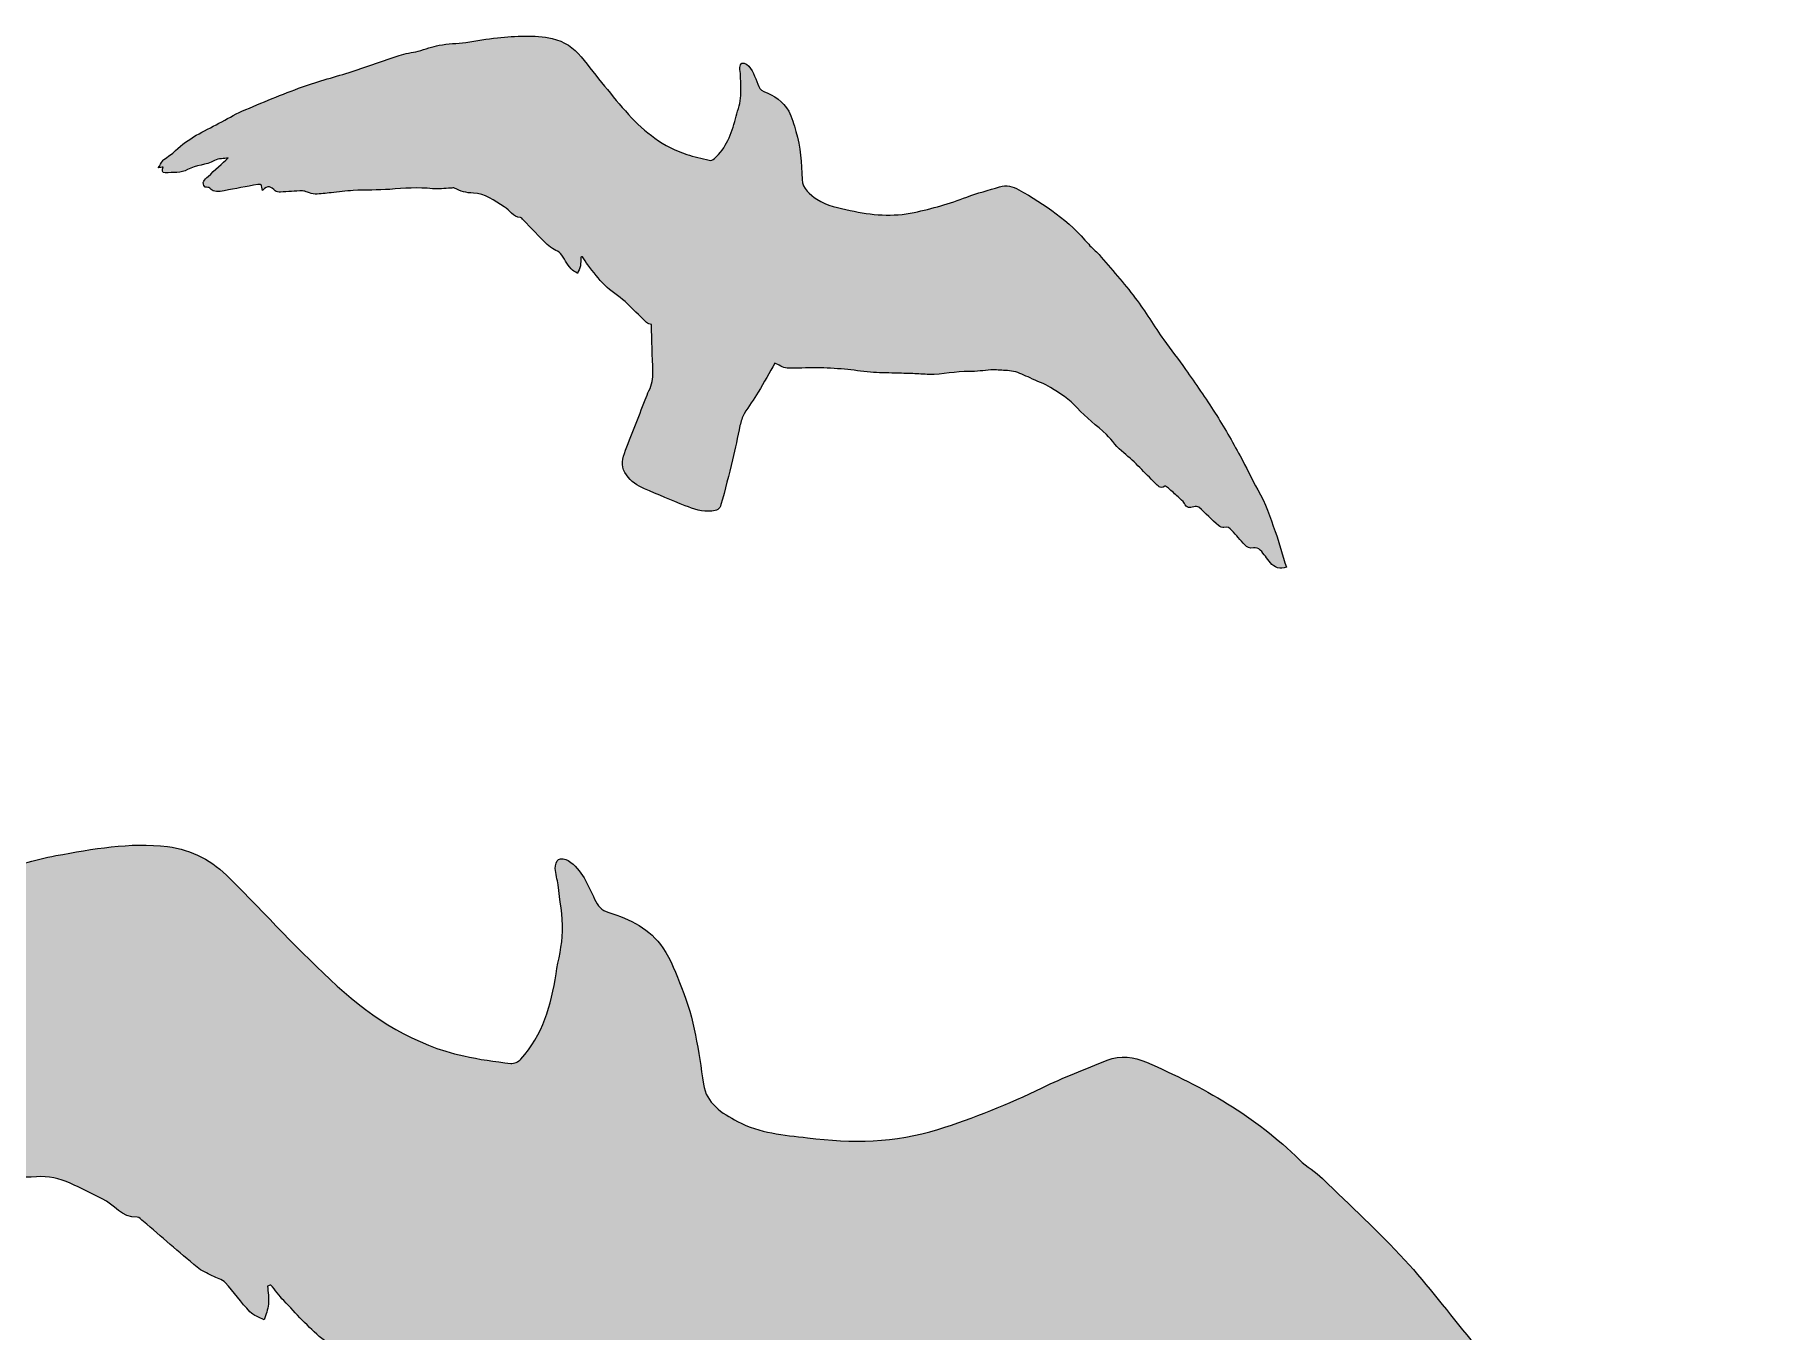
# Model space of a CAD drawing. Header units: inches. Extents: x 1281 to 1465, y 44 to 214.
# Drawn here: x 1386.57 to 1413.17, y 194.32 to 214.26 of the extents above; entities that cross this region are included whole.
import ezdxf

# ---------------------------------------------------------------- set-up
doc = ezdxf.new("R2010")
doc.units = ezdxf.units.IN
doc.header["$MEASUREMENT"] = 0
doc.layers.add('Layer 1', color=7, linetype='Continuous')

# ---------------------------------------------------------------- blocks, each defined once
blk = doc.blocks.new('block 4')
at = {"layer": 'Layer 1', "true_color": 0xfddb47}
h = blk.add_hatch(color=41, dxfattribs=at)
h.dxf.hatch_style = 2
edge = h.paths.add_edge_path()
edge.add_spline(control_points=[(1388.582, 212.136), (1388.699, 212.143), (1388.83, 212.134), (1388.925, 212.186), (1389.058, 212.259), (1389.209, 212.251), (1389.339, 212.325), (1389.403, 212.36), (1389.489, 212.355), (1389.551, 212.365), (1389.457, 212.279), (1389.35, 212.179), (1389.24, 212.082), (1389.184, 212.032), (1389.134, 211.985), (1389.196, 211.917), (1389.224, 211.911), (1389.254, 211.915), (1389.266, 211.901), (1389.331, 211.829), (1389.408, 211.844), (1389.488, 211.86), (1389.66, 211.894), (1389.832, 211.925), (1390.004, 211.956), (1390.022, 211.96), (1390.041, 211.955), (1390.058, 211.954), (1390.065, 211.928), (1390.07, 211.905), (1390.08, 211.866), (1390.157, 211.955), (1390.214, 211.922), (1390.272, 211.859), (1390.288, 211.842), (1390.326, 211.84), (1390.354, 211.841), (1390.467, 211.845), (1390.579, 211.855), (1390.692, 211.859), (1390.717, 211.859), (1390.743, 211.847), (1390.769, 211.84), (1390.808, 211.829), (1390.847, 211.809), (1390.885, 211.809), (1390.967, 211.811), (1391.049, 211.823), (1391.131, 211.831), (1391.245, 211.842), (1391.359, 211.859), (1391.474, 211.865), (1391.662, 211.874), (1391.851, 211.869), (1392.038, 211.882), (1392.256, 211.898), (1392.472, 211.915), (1392.69, 211.893), (1392.784, 211.883), (1392.88, 211.898), (1392.975, 211.902), (1392.993, 211.902), (1393.015, 211.91), (1393.029, 211.903), (1393.12, 211.853), (1393.208, 211.827), (1393.32, 211.826), (1393.498, 211.825), (1393.644, 211.702), (1393.795, 211.613), (1393.88, 211.562), (1393.928, 211.455), (1394.043, 211.45), (1394.059, 211.449), (1394.074, 211.428), (1394.088, 211.414), (1394.211, 211.287), (1394.332, 211.158), (1394.457, 211.033), (1394.487, 211.002), (1394.527, 210.981), (1394.564, 210.957), (1394.595, 210.937), (1394.636, 210.925), (1394.657, 210.897), (1394.715, 210.821), (1394.762, 210.736), (1394.821, 210.66), (1394.844, 210.629), (1394.887, 210.613), (1394.921, 210.59), (1394.936, 210.628), (1394.957, 210.665), (1394.965, 210.704), (1394.973, 210.748), (1394.969, 210.794), (1394.97, 210.839), (1394.979, 210.842), (1394.987, 210.844), (1394.996, 210.846), (1395.024, 210.803), (1395.05, 210.759), (1395.081, 210.719), (1395.165, 210.614), (1395.244, 210.502), (1395.34, 210.408), (1395.435, 210.315), (1395.552, 210.244), (1395.652, 210.155), (1395.766, 210.053), (1395.871, 209.94), (1395.982, 209.834), (1396, 209.817), (1396.032, 209.814), (1396.057, 209.805), (1396.064, 209.562), (1396.069, 209.318), (1396.081, 209.074), (1396.085, 208.97), (1396.065, 208.876), (1396.02, 208.784), (1395.998, 208.74), (1395.981, 208.693), (1395.962, 208.647), (1395.855, 208.371), (1395.749, 208.096), (1395.641, 207.821), (1395.596, 207.704), (1395.598, 207.595), (1395.674, 207.489), (1395.745, 207.389), (1395.837, 207.322), (1395.949, 207.276), (1396.159, 207.191), (1396.366, 207.099), (1396.576, 207.016), (1396.707, 206.965), (1396.839, 206.92), (1396.985, 206.933), (1397.058, 206.939), (1397.108, 206.964), (1397.127, 207.033), (1397.189, 207.262), (1397.25, 207.492), (1397.306, 207.723), (1397.348, 207.897), (1397.379, 208.074), (1397.419, 208.249), (1397.434, 208.312), (1397.453, 208.376), (1397.485, 208.431), (1397.552, 208.545), (1397.631, 208.652), (1397.699, 208.765), (1397.788, 208.913), (1397.872, 209.064), (1397.955, 209.209), (1398.012, 209.185), (1398.076, 209.138), (1398.142, 209.134), (1398.294, 209.124), (1398.448, 209.14), (1398.6, 209.138), (1398.742, 209.137), (1398.884, 209.128), (1399.025, 209.116), (1399.158, 209.105), (1399.291, 209.08), (1399.424, 209.069), (1399.548, 209.059), (1399.674, 209.06), (1399.799, 209.056), (1399.891, 209.053), (1399.984, 209.052), (1400.077, 209.049), (1400.16, 209.045), (1400.244, 209.039), (1400.327, 209.036), (1400.534, 209.028), (1400.735, 209.089), (1400.943, 209.08), (1401.054, 209.075), (1401.166, 209.1), (1401.277, 209.105), (1401.351, 209.108), (1401.425, 209.101), (1401.499, 209.096), (1401.541, 209.094), (1401.584, 209.087), (1401.626, 209.083), (1401.712, 209.061), (1401.796, 209.022), (1401.878, 208.982), (1401.983, 208.931), (1402.104, 208.897), (1402.194, 208.836), (1402.334, 208.742), (1402.484, 208.655), (1402.603, 208.523), (1402.738, 208.372), (1402.905, 208.25), (1403.052, 208.11), (1403.145, 208.021), (1403.218, 207.906), (1403.319, 207.828), (1403.497, 207.69), (1403.641, 207.519), (1403.802, 207.365), (1403.842, 207.327), (1403.877, 207.268), (1403.949, 207.317), (1403.957, 207.322), (1403.99, 207.299), (1404.008, 207.284), (1404.058, 207.241), (1404.106, 207.196), (1404.154, 207.151), (1404.189, 207.119), (1404.232, 207.091), (1404.252, 207.051), (1404.287, 206.98), (1404.332, 206.98), (1404.395, 207.001), (1404.419, 207.008), (1404.458, 207.008), (1404.474, 206.993), (1404.577, 206.901), (1404.674, 206.803), (1404.777, 206.71), (1404.797, 206.692), (1404.837, 206.675), (1404.86, 206.682), (1404.918, 206.701), (1404.948, 206.672), (1404.981, 206.635), (1405.047, 206.561), (1405.114, 206.489), (1405.181, 206.415), (1405.217, 206.375), (1405.254, 206.358), (1405.312, 206.369), (1405.345, 206.375), (1405.396, 206.359), (1405.419, 206.334), (1405.476, 206.274), (1405.52, 206.203), (1405.573, 206.138), (1405.634, 206.063), (1405.729, 206.034), (1405.819, 206.072), (1405.763, 206.254), (1405.713, 206.44), (1405.647, 206.62), (1405.568, 206.837), (1405.501, 207.059), (1405.381, 207.261), (1405.281, 207.429), (1405.204, 207.612), (1405.109, 207.783), (1404.985, 208.006), (1404.859, 208.227), (1404.723, 208.442), (1404.579, 208.67), (1404.423, 208.892), (1404.268, 209.114), (1404.161, 209.268), (1404.042, 209.413), (1403.935, 209.567), (1403.786, 209.78), (1403.653, 210.004), (1403.496, 210.211), (1403.321, 210.442), (1403.127, 210.659), (1402.939, 210.879), (1402.891, 210.936), (1402.827, 210.98), (1402.78, 211.037), (1402.481, 211.396), (1402.106, 211.655), (1401.704, 211.877), (1401.614, 211.927), (1401.515, 211.954), (1401.411, 211.922), (1401.242, 211.87), (1401.07, 211.825), (1400.905, 211.763), (1400.641, 211.664), (1400.372, 211.585), (1400.096, 211.527), (1399.767, 211.458), (1399.441, 211.485), (1399.115, 211.558), (1398.938, 211.598), (1398.758, 211.628), (1398.603, 211.731), (1398.492, 211.805), (1398.381, 211.89), (1398.373, 212.036), (1398.361, 212.285), (1398.352, 212.534), (1398.279, 212.774), (1398.246, 212.879), (1398.221, 212.99), (1398.168, 213.085), (1398.084, 213.234), (1397.943, 213.326), (1397.787, 213.388), (1397.732, 213.41), (1397.71, 213.446), (1397.691, 213.499), (1397.649, 213.61), (1397.619, 213.729), (1397.52, 213.806), (1397.502, 213.82), (1397.467, 213.831), (1397.449, 213.823), (1397.432, 213.815), (1397.419, 213.78), (1397.418, 213.757), (1397.416, 213.716), (1397.426, 213.674), (1397.427, 213.632), (1397.43, 213.516), (1397.441, 213.398), (1397.428, 213.284), (1397.416, 213.177), (1397.376, 213.073), (1397.35, 212.967), (1397.291, 212.737), (1397.207, 212.519), (1397.026, 212.355), (1397.007, 212.338), (1396.971, 212.324), (1396.947, 212.329), (1396.831, 212.356), (1396.714, 212.383), (1396.6, 212.42), (1396.243, 212.536), (1395.952, 212.761), (1395.704, 213.035), (1395.449, 213.317), (1395.219, 213.623), (1394.977, 213.919), (1394.86, 214.062), (1394.717, 214.161), (1394.533, 214.202), (1394.253, 214.263), (1393.972, 214.239), (1393.691, 214.214), (1393.529, 214.2), (1393.368, 214.164), (1393.205, 214.143), (1393.07, 214.125), (1392.931, 214.123), (1392.796, 214.1), (1392.687, 214.081), (1392.581, 214.037), (1392.473, 214.009), (1392.375, 213.984), (1392.273, 213.974), (1392.177, 213.942), (1391.936, 213.864), (1391.698, 213.773), (1391.456, 213.695), (1391.203, 213.613), (1390.942, 213.551), (1390.692, 213.459), (1390.378, 213.345), (1390.07, 213.214), (1389.762, 213.084), (1389.64, 213.032), (1389.527, 212.959), (1389.408, 212.898), (1389.174, 212.777), (1388.934, 212.667), (1388.74, 212.478), (1388.687, 212.426), (1388.622, 212.387), (1388.562, 212.341), (1388.554, 212.333), (1388.547, 212.326), (1388.539, 212.318), (1388.519, 212.285), (1388.499, 212.252), (1388.476, 212.214), (1388.504, 212.217), (1388.526, 212.221), (1388.552, 212.225), (1388.537, 212.181), (1388.52, 212.131), (1388.582, 212.136)], knot_values=[0, 0, 0, 0, 1, 1, 1, 2, 2, 2, 3, 3, 3, 4, 4, 4, 5, 5, 5, 6, 6, 6, 7, 7, 7, 8, 8, 8, 9, 9, 9, 10, 10, 10, 11, 11, 11, 12, 12, 12, 13, 13, 13, 14, 14, 14, 15, 15, 15, 16, 16, 16, 17, 17, 17, 18, 18, 18, 19, 19, 19, 20, 20, 20, 21, 21, 21, 22, 22, 22, 23, 23, 23, 24, 24, 24, 25, 25, 25, 26, 26, 26, 27, 27, 27, 28, 28, 28, 29, 29, 29, 30, 30, 30, 31, 31, 31, 32, 32, 32, 33, 33, 33, 34, 34, 34, 35, 35, 35, 36, 36, 36, 37, 37, 37, 38, 38, 38, 39, 39, 39, 40, 40, 40, 41, 41, 41, 42, 42, 42, 43, 43, 43, 44, 44, 44, 45, 45, 45, 46, 46, 46, 47, 47, 47, 48, 48, 48, 49, 49, 49, 50, 50, 50, 51, 51, 51, 52, 52, 52, 53, 53, 53, 54, 54, 54, 55, 55, 55, 56, 56, 56, 57, 57, 57, 58, 58, 58, 59, 59, 59, 60, 60, 60, 61, 61, 61, 62, 62, 62, 63, 63, 63, 64, 64, 64, 65, 65, 65, 66, 66, 66, 67, 67, 67, 68, 68, 68, 69, 69, 69, 70, 70, 70, 71, 71, 71, 72, 72, 72, 73, 73, 73, 74, 74, 74, 75, 75, 75, 76, 76, 76, 77, 77, 77, 78, 78, 78, 79, 79, 79, 80, 80, 80, 81, 81, 81, 82, 82, 82, 83, 83, 83, 84, 84, 84, 85, 85, 85, 86, 86, 86, 87, 87, 87, 88, 88, 88, 89, 89, 89, 90, 90, 90, 91, 91, 91, 92, 92, 92, 93, 93, 93, 94, 94, 94, 95, 95, 95, 96, 96, 96, 97, 97, 97, 98, 98, 98, 99, 99, 99, 100, 100, 100, 101, 101, 101, 102, 102, 102, 103, 103, 103, 104, 104, 104, 105, 105, 105, 106, 106, 106, 107, 107, 107, 108, 108, 108, 109, 109, 109, 110, 110, 110, 111, 111, 111, 112, 112, 112, 113, 113, 113, 114, 114, 114, 115, 115, 115, 116, 116, 116, 117, 117, 117, 118, 118, 118, 119, 119, 119, 120, 120, 120, 121, 121, 121, 122, 122, 122, 123, 123, 123, 124, 124, 124, 125, 125, 125, 126, 126, 126, 127, 127, 127, 128, 128, 128, 129, 129, 129, 130, 130, 130, 130], degree=3, periodic=1)
at = {"layer": 'Layer 1', "true_color": 0xfcbc38}
h = blk.add_hatch(color=40, dxfattribs=at)
h.dxf.hatch_style = 2
edge = h.paths.add_edge_path()
edge.add_spline(control_points=[(1389.305, 195.172), (1389.372, 195.136), (1389.458, 195.12), (1389.506, 195.068), (1389.64, 194.924), (1389.751, 194.76), (1389.885, 194.617), (1389.939, 194.559), (1390.029, 194.534), (1390.103, 194.495), (1390.126, 194.575), (1390.162, 194.654), (1390.17, 194.736), (1390.178, 194.827), (1390.161, 194.92), (1390.155, 195.013), (1390.172, 195.018), (1390.189, 195.024), (1390.206, 195.03), (1390.272, 194.949), (1390.332, 194.864), (1390.404, 194.79), (1390.596, 194.591), (1390.778, 194.38), (1390.991, 194.207), (1391.203, 194.036), (1391.454, 193.915), (1391.675, 193.753), (1391.927, 193.567), (1392.162, 193.358), (1392.41, 193.165), (1392.45, 193.133), (1392.515, 193.134), (1392.567, 193.12), (1392.629, 192.626), (1392.686, 192.129), (1392.756, 191.634), (1392.786, 191.425), (1392.764, 191.229), (1392.689, 191.034), (1392.652, 190.939), (1392.626, 190.84), (1392.598, 190.742), (1392.432, 190.16), (1392.268, 189.578), (1392.103, 188.997), (1392.032, 188.75), (1392.058, 188.527), (1392.233, 188.327), (1392.397, 188.139), (1392.597, 188.019), (1392.834, 187.948), (1393.278, 187.817), (1393.717, 187.669), (1394.162, 187.542), (1394.438, 187.463), (1394.716, 187.399), (1395.011, 187.454), (1395.159, 187.481), (1395.256, 187.542), (1395.28, 187.684), (1395.363, 188.164), (1395.443, 188.644), (1395.512, 189.125), (1395.565, 189.489), (1395.593, 189.855), (1395.641, 190.22), (1395.659, 190.35), (1395.687, 190.485), (1395.742, 190.603), (1395.855, 190.849), (1395.995, 191.082), (1396.113, 191.326), (1396.266, 191.645), (1396.407, 191.969), (1396.549, 192.281), (1396.668, 192.243), (1396.807, 192.159), (1396.944, 192.164), (1397.255, 192.175), (1397.565, 192.238), (1397.876, 192.264), (1398.165, 192.288), (1398.456, 192.299), (1398.746, 192.302), (1399.019, 192.305), (1399.293, 192.281), (1399.566, 192.286), (1399.822, 192.29), (1400.077, 192.315), (1400.333, 192.332), (1400.522, 192.345), (1400.711, 192.36), (1400.9, 192.372), (1401.071, 192.382), (1401.242, 192.386), (1401.413, 192.396), (1401.835, 192.42), (1402.234, 192.584), (1402.658, 192.607), (1402.885, 192.619), (1403.108, 192.691), (1403.334, 192.722), (1403.483, 192.744), (1403.636, 192.744), (1403.787, 192.75), (1403.875, 192.754), (1403.962, 192.748), (1404.05, 192.747), (1404.227, 192.719), (1404.407, 192.656), (1404.581, 192.592), (1404.806, 192.509), (1405.057, 192.463), (1405.254, 192.357), (1405.556, 192.194), (1405.879, 192.046), (1406.146, 191.799), (1406.45, 191.519), (1406.813, 191.304), (1407.14, 191.047), (1407.348, 190.884), (1407.517, 190.665), (1407.738, 190.526), (1408.128, 190.281), (1408.453, 189.959), (1408.812, 189.678), (1408.9, 189.61), (1408.982, 189.496), (1409.119, 189.609), (1409.136, 189.623), (1409.208, 189.58), (1409.246, 189.553), (1409.357, 189.476), (1409.463, 189.393), (1409.57, 189.311), (1409.646, 189.252), (1409.741, 189.204), (1409.789, 189.126), (1409.874, 188.99), (1409.966, 188.999), (1410.089, 189.053), (1410.136, 189.073), (1410.216, 189.08), (1410.252, 189.054), (1410.479, 188.887), (1410.696, 188.705), (1410.922, 188.537), (1410.968, 188.503), (1411.052, 188.477), (1411.098, 188.496), (1411.211, 188.545), (1411.279, 188.492), (1411.352, 188.424), (1411.502, 188.287), (1411.653, 188.152), (1411.803, 188.015), (1411.883, 187.942), (1411.964, 187.913), (1412.079, 187.947), (1412.145, 187.967), (1412.251, 187.943), (1412.304, 187.897), (1412.431, 187.787), (1412.535, 187.65), (1412.654, 187.529), (1412.793, 187.388), (1412.993, 187.347), (1413.169, 187.443), (1413.019, 187.802), (1412.882, 188.171), (1412.714, 188.525), (1412.511, 188.952), (1412.33, 189.39), (1412.047, 189.778), (1411.811, 190.101), (1411.62, 190.458), (1411.393, 190.788), (1411.098, 191.216), (1410.799, 191.642), (1410.48, 192.052), (1410.142, 192.49), (1409.783, 192.911), (1409.425, 193.332), (1409.176, 193.623), (1408.905, 193.896), (1408.657, 194.188), (1408.314, 194.593), (1407.999, 195.024), (1407.64, 195.414), (1407.239, 195.849), (1406.803, 196.253), (1406.377, 196.666), (1406.268, 196.772), (1406.131, 196.848), (1406.023, 196.955), (1405.345, 197.628), (1404.532, 198.082), (1403.67, 198.455), (1403.477, 198.538), (1403.27, 198.572), (1403.064, 198.487), (1402.73, 198.348), (1402.389, 198.222), (1402.065, 198.064), (1401.546, 197.81), (1401.013, 197.596), (1400.463, 197.424), (1399.805, 197.218), (1399.136, 197.209), (1398.459, 197.293), (1398.09, 197.339), (1397.718, 197.366), (1397.382, 197.545), (1397.142, 197.673), (1396.899, 197.823), (1396.856, 198.12), (1396.782, 198.625), (1396.718, 199.13), (1396.521, 199.605), (1396.435, 199.813), (1396.362, 200.034), (1396.235, 200.216), (1396.036, 200.504), (1395.73, 200.661), (1395.401, 200.759), (1395.285, 200.794), (1395.234, 200.862), (1395.184, 200.966), (1395.078, 201.182), (1394.993, 201.419), (1394.778, 201.557), (1394.737, 201.583), (1394.664, 201.598), (1394.629, 201.577), (1394.596, 201.558), (1394.577, 201.485), (1394.579, 201.437), (1394.583, 201.352), (1394.612, 201.269), (1394.622, 201.185), (1394.649, 200.948), (1394.695, 200.711), (1394.69, 200.475), (1394.686, 200.255), (1394.626, 200.035), (1394.591, 199.815), (1394.516, 199.334), (1394.388, 198.874), (1394.05, 198.505), (1394.014, 198.466), (1393.944, 198.431), (1393.894, 198.437), (1393.652, 198.467), (1393.409, 198.5), (1393.171, 198.553), (1392.42, 198.718), (1391.784, 199.119), (1391.227, 199.628), (1390.652, 200.153), (1390.125, 200.731), (1389.576, 201.285), (1389.31, 201.554), (1388.999, 201.727), (1388.618, 201.773), (1388.035, 201.843), (1387.468, 201.739), (1386.901, 201.634), (1386.572, 201.573), (1386.252, 201.467), (1385.925, 201.391), (1385.651, 201.329), (1385.37, 201.298), (1385.1, 201.224), (1384.88, 201.163), (1384.674, 201.054), (1384.459, 200.976), (1384.264, 200.905), (1384.058, 200.864), (1383.869, 200.781), (1383.392, 200.573), (1382.925, 200.341), (1382.448, 200.134), (1381.948, 199.917), (1381.43, 199.739), (1380.937, 199.504), (1380.32, 199.21), (1379.718, 198.883), (1379.116, 198.555), (1378.877, 198.425), (1378.66, 198.255), (1378.431, 198.108), (1377.977, 197.815), (1377.509, 197.544), (1377.151, 197.121), (1377.053, 197.004), (1376.927, 196.912), (1376.814, 196.808), (1376.8, 196.79), (1376.786, 196.772), (1376.772, 196.755), (1376.737, 196.684), (1376.703, 196.613), (1376.663, 196.529), (1376.719, 196.543), (1376.764, 196.554), (1376.816, 196.567), (1376.795, 196.477), (1376.77, 196.371), (1376.896, 196.392), (1377.131, 196.431), (1377.4, 196.437), (1377.584, 196.563), (1377.841, 196.737), (1378.15, 196.751), (1378.4, 196.926), (1378.523, 197.012), (1378.7, 197.017), (1378.825, 197.051), (1378.649, 196.856), (1378.45, 196.632), (1378.246, 196.413), (1378.14, 196.3), (1378.049, 196.193), (1378.187, 196.068), (1378.246, 196.061), (1378.306, 196.074), (1378.333, 196.049), (1378.479, 195.915), (1378.633, 195.96), (1378.793, 196.009), (1379.136, 196.112), (1379.481, 196.21), (1379.826, 196.307), (1379.862, 196.317), (1379.902, 196.312), (1379.937, 196.314), (1379.955, 196.261), (1379.971, 196.217), (1379.998, 196.139), (1380.138, 196.334), (1380.259, 196.28), (1380.39, 196.162), (1380.426, 196.13), (1380.504, 196.134), (1380.561, 196.141), (1380.79, 196.172), (1381.017, 196.214), (1381.246, 196.244), (1381.297, 196.251), (1381.352, 196.23), (1381.406, 196.221), (1381.487, 196.207), (1381.57, 196.173), (1381.649, 196.182), (1381.815, 196.201), (1381.98, 196.242), (1382.145, 196.275), (1382.375, 196.32), (1382.605, 196.376), (1382.837, 196.41), (1383.218, 196.466), (1383.603, 196.494), (1383.983, 196.558), (1384.423, 196.633), (1384.86, 196.71), (1385.309, 196.707), (1385.502, 196.706), (1385.694, 196.755), (1385.887, 196.781), (1385.924, 196.786), (1385.967, 196.807), (1385.996, 196.794), (1386.192, 196.712), (1386.375, 196.675), (1386.604, 196.695), (1386.966, 196.728), (1387.287, 196.507), (1387.613, 196.355), (1387.796, 196.27), (1387.914, 196.06), (1388.15, 196.073), (1388.181, 196.075), (1388.217, 196.034), (1388.247, 196.009), (1388.522, 195.774), (1388.795, 195.535), (1389.073, 195.304), (1389.14, 195.248), (1389.226, 195.214), (1389.305, 195.172)], knot_values=[0, 0, 0, 0, 1, 1, 1, 2, 2, 2, 3, 3, 3, 4, 4, 4, 5, 5, 5, 6, 6, 6, 7, 7, 7, 8, 8, 8, 9, 9, 9, 10, 10, 10, 11, 11, 11, 12, 12, 12, 13, 13, 13, 14, 14, 14, 15, 15, 15, 16, 16, 16, 17, 17, 17, 18, 18, 18, 19, 19, 19, 20, 20, 20, 21, 21, 21, 22, 22, 22, 23, 23, 23, 24, 24, 24, 25, 25, 25, 26, 26, 26, 27, 27, 27, 28, 28, 28, 29, 29, 29, 30, 30, 30, 31, 31, 31, 32, 32, 32, 33, 33, 33, 34, 34, 34, 35, 35, 35, 36, 36, 36, 37, 37, 37, 38, 38, 38, 39, 39, 39, 40, 40, 40, 41, 41, 41, 42, 42, 42, 43, 43, 43, 44, 44, 44, 45, 45, 45, 46, 46, 46, 47, 47, 47, 48, 48, 48, 49, 49, 49, 50, 50, 50, 51, 51, 51, 52, 52, 52, 53, 53, 53, 54, 54, 54, 55, 55, 55, 56, 56, 56, 57, 57, 57, 58, 58, 58, 59, 59, 59, 60, 60, 60, 61, 61, 61, 62, 62, 62, 63, 63, 63, 64, 64, 64, 65, 65, 65, 66, 66, 66, 67, 67, 67, 68, 68, 68, 69, 69, 69, 70, 70, 70, 71, 71, 71, 72, 72, 72, 73, 73, 73, 74, 74, 74, 75, 75, 75, 76, 76, 76, 77, 77, 77, 78, 78, 78, 79, 79, 79, 80, 80, 80, 81, 81, 81, 82, 82, 82, 83, 83, 83, 84, 84, 84, 85, 85, 85, 86, 86, 86, 87, 87, 87, 88, 88, 88, 89, 89, 89, 90, 90, 90, 91, 91, 91, 92, 92, 92, 93, 93, 93, 94, 94, 94, 95, 95, 95, 96, 96, 96, 97, 97, 97, 98, 98, 98, 99, 99, 99, 100, 100, 100, 101, 101, 101, 102, 102, 102, 103, 103, 103, 104, 104, 104, 105, 105, 105, 106, 106, 106, 107, 107, 107, 108, 108, 108, 109, 109, 109, 110, 110, 110, 111, 111, 111, 112, 112, 112, 113, 113, 113, 114, 114, 114, 115, 115, 115, 116, 116, 116, 117, 117, 117, 118, 118, 118, 119, 119, 119, 120, 120, 120, 121, 121, 121, 122, 122, 122, 123, 123, 123, 124, 124, 124, 125, 125, 125, 126, 126, 126, 127, 127, 127, 128, 128, 128, 129, 129, 129, 130, 130, 130, 130], degree=3, periodic=1)
at = {"layer": 'Layer 1', "lineweight": 0}
for points in [[(1388.582, 212.136), (1388.699, 212.143), (1388.83, 212.134), (1388.925, 212.186), (1389.058, 212.259), (1389.209, 212.251), (1389.339, 212.325), (1389.403, 212.36), (1389.489, 212.355), (1389.551, 212.365), (1389.457, 212.279), (1389.35, 212.179), (1389.24, 212.082), (1389.184, 212.032), (1389.134, 211.985), (1389.196, 211.917), (1389.224, 211.911), (1389.254, 211.915), (1389.266, 211.901), (1389.331, 211.829), (1389.408, 211.844), (1389.488, 211.86), (1389.66, 211.894), (1389.832, 211.925), (1390.004, 211.956), (1390.022, 211.96), (1390.041, 211.955), (1390.058, 211.954), (1390.065, 211.928), (1390.07, 211.905), (1390.08, 211.866), (1390.157, 211.955), (1390.214, 211.922), (1390.272, 211.859), (1390.288, 211.842), (1390.326, 211.84), (1390.354, 211.841), (1390.467, 211.845), (1390.579, 211.855), (1390.692, 211.859), (1390.717, 211.859), (1390.743, 211.847), (1390.769, 211.84), (1390.808, 211.829), (1390.847, 211.809), (1390.885, 211.809), (1390.967, 211.811), (1391.049, 211.823), (1391.131, 211.831), (1391.245, 211.842), (1391.359, 211.859), (1391.474, 211.865), (1391.662, 211.874), (1391.851, 211.869), (1392.038, 211.882), (1392.256, 211.898), (1392.472, 211.915), (1392.69, 211.893), (1392.784, 211.883), (1392.88, 211.898), (1392.975, 211.902), (1392.993, 211.902), (1393.015, 211.91), (1393.029, 211.903), (1393.12, 211.853), (1393.208, 211.827), (1393.32, 211.826), (1393.498, 211.825), (1393.644, 211.702), (1393.795, 211.613), (1393.88, 211.562), (1393.928, 211.455), (1394.043, 211.45), (1394.059, 211.449), (1394.074, 211.428), (1394.088, 211.414), (1394.211, 211.287), (1394.332, 211.158), (1394.457, 211.033), (1394.487, 211.002), (1394.527, 210.981), (1394.564, 210.957), (1394.595, 210.937), (1394.636, 210.925), (1394.657, 210.897), (1394.715, 210.821), (1394.762, 210.736), (1394.821, 210.66), (1394.844, 210.629), (1394.887, 210.613), (1394.921, 210.59), (1394.936, 210.628), (1394.957, 210.665), (1394.965, 210.704), (1394.973, 210.748), (1394.969, 210.794), (1394.97, 210.839), (1394.979, 210.842), (1394.987, 210.844), (1394.996, 210.846), (1395.024, 210.803), (1395.05, 210.759), (1395.081, 210.719), (1395.165, 210.614), (1395.244, 210.502), (1395.34, 210.408), (1395.435, 210.315), (1395.552, 210.244), (1395.652, 210.155), (1395.766, 210.053), (1395.871, 209.94), (1395.982, 209.834), (1396, 209.817), (1396.032, 209.814), (1396.057, 209.805), (1396.064, 209.562), (1396.069, 209.318), (1396.081, 209.074), (1396.085, 208.97), (1396.065, 208.876), (1396.02, 208.784), (1395.998, 208.74), (1395.981, 208.693), (1395.962, 208.647), (1395.855, 208.371), (1395.749, 208.096), (1395.641, 207.821), (1395.596, 207.704), (1395.598, 207.595), (1395.674, 207.489), (1395.745, 207.389), (1395.837, 207.322), (1395.949, 207.276), (1396.159, 207.191), (1396.366, 207.099), (1396.576, 207.016), (1396.707, 206.965), (1396.839, 206.92), (1396.985, 206.933), (1397.058, 206.939), (1397.108, 206.964), (1397.127, 207.033), (1397.189, 207.262), (1397.25, 207.492), (1397.306, 207.723), (1397.348, 207.897), (1397.379, 208.074), (1397.419, 208.249), (1397.434, 208.312), (1397.453, 208.376), (1397.485, 208.431), (1397.552, 208.545), (1397.631, 208.652), (1397.699, 208.765), (1397.788, 208.913), (1397.872, 209.064), (1397.955, 209.209), (1398.012, 209.185), (1398.076, 209.138), (1398.142, 209.134), (1398.294, 209.124), (1398.448, 209.14), (1398.6, 209.138), (1398.742, 209.137), (1398.884, 209.128), (1399.025, 209.116), (1399.158, 209.105), (1399.291, 209.08), (1399.424, 209.069), (1399.548, 209.059), (1399.674, 209.06), (1399.799, 209.056), (1399.891, 209.053), (1399.984, 209.052), (1400.077, 209.049), (1400.16, 209.045), (1400.244, 209.039), (1400.327, 209.036), (1400.534, 209.028), (1400.735, 209.089), (1400.943, 209.08), (1401.054, 209.075), (1401.166, 209.1), (1401.277, 209.105), (1401.351, 209.108), (1401.425, 209.101), (1401.499, 209.096), (1401.541, 209.094), (1401.584, 209.087), (1401.626, 209.083), (1401.712, 209.061), (1401.796, 209.022), (1401.878, 208.982), (1401.983, 208.931), (1402.104, 208.897), (1402.194, 208.836), (1402.334, 208.742), (1402.484, 208.655), (1402.603, 208.523), (1402.738, 208.372), (1402.905, 208.25), (1403.052, 208.11), (1403.145, 208.021), (1403.218, 207.906), (1403.319, 207.828), (1403.497, 207.69), (1403.641, 207.519), (1403.802, 207.365), (1403.842, 207.327), (1403.877, 207.268), (1403.949, 207.317), (1403.957, 207.322), (1403.99, 207.299), (1404.008, 207.284), (1404.058, 207.241), (1404.106, 207.196), (1404.154, 207.151), (1404.189, 207.119), (1404.232, 207.091), (1404.252, 207.051), (1404.287, 206.98), (1404.332, 206.98), (1404.395, 207.001), (1404.419, 207.008), (1404.458, 207.008), (1404.474, 206.993), (1404.577, 206.901), (1404.674, 206.803), (1404.777, 206.71), (1404.797, 206.692), (1404.837, 206.675), (1404.86, 206.682), (1404.918, 206.701), (1404.948, 206.672), (1404.981, 206.635), (1405.047, 206.561), (1405.114, 206.489), (1405.181, 206.415), (1405.217, 206.375), (1405.254, 206.358), (1405.312, 206.369), (1405.345, 206.375), (1405.396, 206.359), (1405.419, 206.334), (1405.476, 206.274), (1405.52, 206.203), (1405.573, 206.138), (1405.634, 206.063), (1405.729, 206.034), (1405.819, 206.072), (1405.763, 206.254), (1405.713, 206.44), (1405.647, 206.62), (1405.568, 206.837), (1405.501, 207.059), (1405.381, 207.261), (1405.281, 207.429), (1405.204, 207.612), (1405.109, 207.783), (1404.985, 208.006), (1404.859, 208.227), (1404.723, 208.442), (1404.579, 208.67), (1404.423, 208.892), (1404.268, 209.114), (1404.161, 209.268), (1404.042, 209.413), (1403.935, 209.567), (1403.786, 209.78), (1403.653, 210.004), (1403.496, 210.211), (1403.321, 210.442), (1403.127, 210.659), (1402.939, 210.879), (1402.891, 210.936), (1402.827, 210.98), (1402.78, 211.037), (1402.481, 211.396), (1402.106, 211.655), (1401.704, 211.877), (1401.614, 211.927), (1401.515, 211.954), (1401.411, 211.922), (1401.242, 211.87), (1401.07, 211.825), (1400.905, 211.763), (1400.641, 211.664), (1400.372, 211.585), (1400.096, 211.527), (1399.767, 211.458), (1399.441, 211.485), (1399.115, 211.558), (1398.938, 211.598), (1398.758, 211.628), (1398.603, 211.731), (1398.492, 211.805), (1398.381, 211.89), (1398.373, 212.036), (1398.361, 212.285), (1398.352, 212.534), (1398.279, 212.774), (1398.246, 212.879), (1398.221, 212.99), (1398.168, 213.085), (1398.084, 213.234), (1397.943, 213.326), (1397.787, 213.388), (1397.732, 213.41), (1397.71, 213.446), (1397.691, 213.499), (1397.649, 213.61), (1397.619, 213.729), (1397.52, 213.806), (1397.502, 213.82), (1397.467, 213.831), (1397.449, 213.823), (1397.432, 213.815), (1397.419, 213.78), (1397.418, 213.757), (1397.416, 213.716), (1397.426, 213.674), (1397.427, 213.632), (1397.43, 213.516), (1397.441, 213.398), (1397.428, 213.284), (1397.416, 213.177), (1397.376, 213.073), (1397.35, 212.967), (1397.291, 212.737), (1397.207, 212.519), (1397.026, 212.355), (1397.007, 212.338), (1396.971, 212.324), (1396.947, 212.329), (1396.831, 212.356), (1396.714, 212.383), (1396.6, 212.42), (1396.243, 212.536), (1395.952, 212.761), (1395.704, 213.035), (1395.449, 213.317), (1395.219, 213.623), (1394.977, 213.919), (1394.86, 214.062), (1394.717, 214.161), (1394.533, 214.202), (1394.253, 214.263), (1393.972, 214.239), (1393.691, 214.214), (1393.529, 214.2), (1393.368, 214.164), (1393.205, 214.143), (1393.07, 214.125), (1392.931, 214.123), (1392.796, 214.1), (1392.687, 214.081), (1392.581, 214.037), (1392.473, 214.009), (1392.375, 213.984), (1392.273, 213.974), (1392.177, 213.942), (1391.936, 213.864), (1391.698, 213.773), (1391.456, 213.695), (1391.203, 213.613), (1390.942, 213.551), (1390.692, 213.459), (1390.378, 213.345), (1390.07, 213.214), (1389.762, 213.084), (1389.64, 213.032), (1389.527, 212.959), (1389.408, 212.898), (1389.174, 212.777), (1388.934, 212.667), (1388.74, 212.478), (1388.687, 212.426), (1388.622, 212.387), (1388.562, 212.341), (1388.554, 212.333), (1388.547, 212.326), (1388.539, 212.318), (1388.519, 212.285), (1388.499, 212.252), (1388.476, 212.214), (1388.504, 212.217), (1388.526, 212.221), (1388.552, 212.225), (1388.537, 212.181), (1388.52, 212.131), (1388.582, 212.136)], [(1389.305, 195.172), (1389.372, 195.136), (1389.458, 195.12), (1389.506, 195.068), (1389.64, 194.924), (1389.751, 194.76), (1389.885, 194.617), (1389.939, 194.559), (1390.029, 194.534), (1390.103, 194.495), (1390.126, 194.575), (1390.162, 194.654), (1390.17, 194.736), (1390.178, 194.827), (1390.161, 194.92), (1390.155, 195.013), (1390.172, 195.018), (1390.189, 195.024), (1390.206, 195.03), (1390.272, 194.949), (1390.332, 194.864), (1390.404, 194.79), (1390.596, 194.591), (1390.778, 194.38), (1390.991, 194.207), (1391.203, 194.036), (1391.454, 193.915), (1391.675, 193.753), (1391.927, 193.567), (1392.162, 193.358), (1392.41, 193.165), (1392.45, 193.133), (1392.515, 193.134), (1392.567, 193.12), (1392.629, 192.626), (1392.686, 192.129), (1392.756, 191.634), (1392.786, 191.425), (1392.764, 191.229), (1392.689, 191.034), (1392.652, 190.939), (1392.626, 190.84), (1392.598, 190.742), (1392.432, 190.16), (1392.268, 189.578), (1392.103, 188.997), (1392.032, 188.75), (1392.058, 188.527), (1392.233, 188.327), (1392.397, 188.139), (1392.597, 188.019), (1392.834, 187.948), (1393.278, 187.817), (1393.717, 187.669), (1394.162, 187.542), (1394.438, 187.463), (1394.716, 187.399), (1395.011, 187.454), (1395.159, 187.481), (1395.256, 187.542), (1395.28, 187.684), (1395.363, 188.164), (1395.443, 188.644), (1395.512, 189.125), (1395.565, 189.489), (1395.593, 189.855), (1395.641, 190.22), (1395.659, 190.35), (1395.687, 190.485), (1395.742, 190.603), (1395.855, 190.849), (1395.995, 191.082), (1396.113, 191.326), (1396.266, 191.645), (1396.407, 191.969), (1396.549, 192.281), (1396.668, 192.243), (1396.807, 192.159), (1396.944, 192.164), (1397.255, 192.175), (1397.565, 192.238), (1397.876, 192.264), (1398.165, 192.288), (1398.456, 192.299), (1398.746, 192.302), (1399.019, 192.305), (1399.293, 192.281), (1399.566, 192.286), (1399.822, 192.29), (1400.077, 192.315), (1400.333, 192.332), (1400.522, 192.345), (1400.711, 192.36), (1400.9, 192.372), (1401.071, 192.382), (1401.242, 192.386), (1401.413, 192.396), (1401.835, 192.42), (1402.234, 192.584), (1402.658, 192.607), (1402.885, 192.619), (1403.108, 192.691), (1403.334, 192.722), (1403.483, 192.744), (1403.636, 192.744), (1403.787, 192.75), (1403.875, 192.754), (1403.962, 192.748), (1404.05, 192.747), (1404.227, 192.719), (1404.407, 192.656), (1404.581, 192.592), (1404.806, 192.509), (1405.057, 192.463), (1405.254, 192.357), (1405.556, 192.194), (1405.879, 192.046), (1406.146, 191.799), (1406.45, 191.519), (1406.813, 191.304), (1407.14, 191.047), (1407.348, 190.884), (1407.517, 190.665), (1407.738, 190.526), (1408.128, 190.281), (1408.453, 189.959), (1408.812, 189.678), (1408.9, 189.61), (1408.982, 189.496), (1409.119, 189.609), (1409.136, 189.623), (1409.208, 189.58), (1409.246, 189.553), (1409.357, 189.476), (1409.463, 189.393), (1409.57, 189.311), (1409.646, 189.252), (1409.741, 189.204), (1409.789, 189.126), (1409.874, 188.99), (1409.966, 188.999), (1410.089, 189.053), (1410.136, 189.073), (1410.216, 189.08), (1410.252, 189.054), (1410.479, 188.887), (1410.696, 188.705), (1410.922, 188.537), (1410.968, 188.503), (1411.052, 188.477), (1411.098, 188.496), (1411.211, 188.545), (1411.279, 188.492), (1411.352, 188.424), (1411.502, 188.287), (1411.653, 188.152), (1411.803, 188.015), (1411.883, 187.942), (1411.964, 187.913), (1412.079, 187.947), (1412.145, 187.967), (1412.251, 187.943), (1412.304, 187.897), (1412.431, 187.787), (1412.535, 187.65), (1412.654, 187.529), (1412.793, 187.388), (1412.993, 187.347), (1413.169, 187.443), (1413.019, 187.802), (1412.882, 188.171), (1412.714, 188.525), (1412.511, 188.952), (1412.33, 189.39), (1412.047, 189.778), (1411.811, 190.101), (1411.62, 190.458), (1411.393, 190.788), (1411.098, 191.216), (1410.799, 191.642), (1410.48, 192.052), (1410.142, 192.49), (1409.783, 192.911), (1409.425, 193.332), (1409.176, 193.623), (1408.905, 193.896), (1408.657, 194.188), (1408.314, 194.593), (1407.999, 195.024), (1407.64, 195.414), (1407.239, 195.849), (1406.803, 196.253), (1406.377, 196.666), (1406.268, 196.772), (1406.131, 196.848), (1406.023, 196.955), (1405.345, 197.628), (1404.532, 198.082), (1403.67, 198.455), (1403.477, 198.538), (1403.27, 198.572), (1403.064, 198.487), (1402.73, 198.348), (1402.389, 198.222), (1402.065, 198.064), (1401.546, 197.81), (1401.013, 197.596), (1400.463, 197.424), (1399.805, 197.218), (1399.136, 197.209), (1398.459, 197.293), (1398.09, 197.339), (1397.718, 197.366), (1397.382, 197.545), (1397.142, 197.673), (1396.899, 197.823), (1396.856, 198.12), (1396.782, 198.625), (1396.718, 199.13), (1396.521, 199.605), (1396.435, 199.813), (1396.362, 200.034), (1396.235, 200.216), (1396.036, 200.504), (1395.73, 200.661), (1395.401, 200.759), (1395.285, 200.794), (1395.234, 200.862), (1395.184, 200.966), (1395.078, 201.182), (1394.993, 201.419), (1394.778, 201.557), (1394.737, 201.583), (1394.664, 201.598), (1394.629, 201.577), (1394.596, 201.558), (1394.577, 201.485), (1394.579, 201.437), (1394.583, 201.352), (1394.612, 201.269), (1394.622, 201.185), (1394.649, 200.948), (1394.695, 200.711), (1394.69, 200.475), (1394.686, 200.255), (1394.626, 200.035), (1394.591, 199.815), (1394.516, 199.334), (1394.388, 198.874), (1394.05, 198.505), (1394.014, 198.466), (1393.944, 198.431), (1393.894, 198.437), (1393.652, 198.467), (1393.409, 198.5), (1393.171, 198.553), (1392.42, 198.718), (1391.784, 199.119), (1391.227, 199.628), (1390.652, 200.153), (1390.125, 200.731), (1389.576, 201.285), (1389.31, 201.554), (1388.999, 201.727), (1388.618, 201.773), (1388.035, 201.843), (1387.468, 201.739), (1386.901, 201.634), (1386.572, 201.573), (1386.252, 201.467), (1385.925, 201.391), (1385.651, 201.329), (1385.37, 201.298), (1385.1, 201.224), (1384.88, 201.163), (1384.674, 201.054), (1384.459, 200.976), (1384.264, 200.905), (1384.058, 200.864), (1383.869, 200.781), (1383.392, 200.573), (1382.925, 200.341), (1382.448, 200.134), (1381.948, 199.917), (1381.43, 199.739), (1380.937, 199.504), (1380.32, 199.21), (1379.718, 198.883), (1379.116, 198.555), (1378.877, 198.425), (1378.66, 198.255), (1378.431, 198.108), (1377.977, 197.815), (1377.509, 197.544), (1377.151, 197.121), (1377.053, 197.004), (1376.927, 196.912), (1376.814, 196.808), (1376.8, 196.79), (1376.786, 196.772), (1376.772, 196.755), (1376.737, 196.684), (1376.703, 196.613), (1376.663, 196.529), (1376.719, 196.543), (1376.764, 196.554), (1376.816, 196.567), (1376.795, 196.477), (1376.77, 196.371), (1376.896, 196.392), (1377.131, 196.431), (1377.4, 196.437), (1377.584, 196.563), (1377.841, 196.737), (1378.15, 196.751), (1378.4, 196.926), (1378.523, 197.012), (1378.7, 197.017), (1378.825, 197.051), (1378.649, 196.856), (1378.45, 196.632), (1378.246, 196.413), (1378.14, 196.3), (1378.049, 196.193), (1378.187, 196.068), (1378.246, 196.061), (1378.306, 196.074), (1378.333, 196.049), (1378.479, 195.915), (1378.633, 195.96), (1378.793, 196.009), (1379.136, 196.112), (1379.481, 196.21), (1379.826, 196.307), (1379.862, 196.317), (1379.902, 196.312), (1379.937, 196.314), (1379.955, 196.261), (1379.971, 196.217), (1379.998, 196.139), (1380.138, 196.334), (1380.259, 196.28), (1380.39, 196.162), (1380.426, 196.13), (1380.504, 196.134), (1380.561, 196.141), (1380.79, 196.172), (1381.017, 196.214), (1381.246, 196.244), (1381.297, 196.251), (1381.352, 196.23), (1381.406, 196.221), (1381.487, 196.207), (1381.57, 196.173), (1381.649, 196.182), (1381.815, 196.201), (1381.98, 196.242), (1382.145, 196.275), (1382.375, 196.32), (1382.605, 196.376), (1382.837, 196.41), (1383.218, 196.466), (1383.603, 196.494), (1383.983, 196.558), (1384.423, 196.633), (1384.86, 196.71), (1385.309, 196.707), (1385.502, 196.706), (1385.694, 196.755), (1385.887, 196.781), (1385.924, 196.786), (1385.967, 196.807), (1385.996, 196.794), (1386.192, 196.712), (1386.375, 196.675), (1386.604, 196.695), (1386.966, 196.728), (1387.287, 196.507), (1387.613, 196.355), (1387.796, 196.27), (1387.914, 196.06), (1388.15, 196.073), (1388.181, 196.075), (1388.217, 196.034), (1388.247, 196.009), (1388.522, 195.774), (1388.795, 195.535), (1389.073, 195.304), (1389.14, 195.248), (1389.226, 195.214), (1389.305, 195.172)]]:
    blk.add_open_spline(points, degree=3, knots=[0, 0, 0, 0, 1, 1, 1, 2, 2, 2, 3, 3, 3, 4, 4, 4, 5, 5, 5, 6, 6, 6, 7, 7, 7, 8, 8, 8, 9, 9, 9, 10, 10, 10, 11, 11, 11, 12, 12, 12, 13, 13, 13, 14, 14, 14, 15, 15, 15, 16, 16, 16, 17, 17, 17, 18, 18, 18, 19, 19, 19, 20, 20, 20, 21, 21, 21, 22, 22, 22, 23, 23, 23, 24, 24, 24, 25, 25, 25, 26, 26, 26, 27, 27, 27, 28, 28, 28, 29, 29, 29, 30, 30, 30, 31, 31, 31, 32, 32, 32, 33, 33, 33, 34, 34, 34, 35, 35, 35, 36, 36, 36, 37, 37, 37, 38, 38, 38, 39, 39, 39, 40, 40, 40, 41, 41, 41, 42, 42, 42, 43, 43, 43, 44, 44, 44, 45, 45, 45, 46, 46, 46, 47, 47, 47, 48, 48, 48, 49, 49, 49, 50, 50, 50, 51, 51, 51, 52, 52, 52, 53, 53, 53, 54, 54, 54, 55, 55, 55, 56, 56, 56, 57, 57, 57, 58, 58, 58, 59, 59, 59, 60, 60, 60, 61, 61, 61, 62, 62, 62, 63, 63, 63, 64, 64, 64, 65, 65, 65, 66, 66, 66, 67, 67, 67, 68, 68, 68, 69, 69, 69, 70, 70, 70, 71, 71, 71, 72, 72, 72, 73, 73, 73, 74, 74, 74, 75, 75, 75, 76, 76, 76, 77, 77, 77, 78, 78, 78, 79, 79, 79, 80, 80, 80, 81, 81, 81, 82, 82, 82, 83, 83, 83, 84, 84, 84, 85, 85, 85, 86, 86, 86, 87, 87, 87, 88, 88, 88, 89, 89, 89, 90, 90, 90, 91, 91, 91, 92, 92, 92, 93, 93, 93, 94, 94, 94, 95, 95, 95, 96, 96, 96, 97, 97, 97, 98, 98, 98, 99, 99, 99, 100, 100, 100, 101, 101, 101, 102, 102, 102, 103, 103, 103, 104, 104, 104, 105, 105, 105, 106, 106, 106, 107, 107, 107, 108, 108, 108, 109, 109, 109, 110, 110, 110, 111, 111, 111, 112, 112, 112, 113, 113, 113, 114, 114, 114, 115, 115, 115, 116, 116, 116, 117, 117, 117, 118, 118, 118, 119, 119, 119, 120, 120, 120, 121, 121, 121, 122, 122, 122, 123, 123, 123, 124, 124, 124, 125, 125, 125, 126, 126, 126, 127, 127, 127, 128, 128, 128, 129, 129, 129, 130, 130, 130, 130], dxfattribs=at)
blk = doc.blocks.new('block 2')
at = {"layer": 'Layer 1'}
blk.add_blockref('block 4', (0, 0), dxfattribs=at)

msp = doc.modelspace()

# ---------------------------------------------------------------- block references
at = {"layer": 'Layer 1'}
msp.add_blockref('block 2', (0, 0), dxfattribs=at)

doc.saveas('drawing.dxf')
